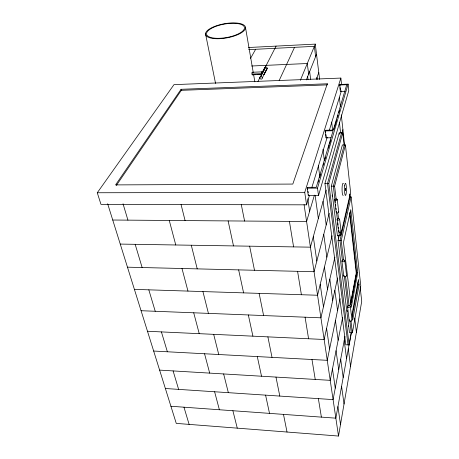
<?xml version="1.0" encoding="UTF-8"?>
<svg xmlns="http://www.w3.org/2000/svg" width="459" height="459" viewBox="0 0 459 459"><rect width="100%" height="100%" fill="white"/><g stroke="black" fill="none" stroke-linecap="round" stroke-linejoin="round"><path stroke-width="0.69" d="M107.658 203.762L176.262 423.387L338.512 436.05L361.721 301.334L360.114 286.668M339.327 235.042L338.042 240.585L349.477 332.666L352.403 332.792L360.774 285.814L351.089 196.922L349.965 196.922L339.987 240.614L342.42 260.454M351.296 332.327L335.85 418.166L170.909 406.249M344.066 144.918L342.735 132.817L339.23 132.892L324.943 183.445L345.776 344.784L349.156 344.95L351.433 332.293M359.058 284.89L352.736 319.762L352.07 314.197L358.456 279.451L359.058 284.89L357.991 284.855L352.254 316.234M344.99 336.39L333.091 399.605L165.36 388.503M357.722 272.784L351.255 307.369L343.481 242.444L350.751 209.62L357.722 272.784L356.643 272.761L350.642 304.569M350.492 303.508L356.253 273.082L349.557 213.137M351.072 302.831L356.683 273.094L349.93 212.437M342.661 317.307L330.222 380.339L159.617 370.109M340.01 298.717L327.244 360.315L153.662 351.043M337.572 277.965L324.146 339.488L147.482 331.26M343.533 259.771L341.209 240.631L351.089 196.922M340.607 235.702L350.578 192.201L345.426 144.912L342.374 144.964L331.289 186.199L337.428 235.662L340.607 235.702L340.176 232.162M334.886 257.212L320.921 317.817L141.068 310.714M332.086 235.731L317.559 295.246L134.401 289.371M329.201 213.332L314.059 271.717L127.464 267.178M336.223 199.625L334.594 186.182L345.426 144.912M344.25 144.935L333.32 186.188L334.967 199.608M262.841 71.575L264.918 67.439L265.767 67.043A1.325 1.17 29.5 0 1 267.236 68.202L266.478 69.407M349.156 344.95L328.81 183.428L342.735 132.817M341.565 132.84L327.519 183.434L348.031 344.893M326.2 190.072L310.404 247.166L120.252 244.079M341.961 133.093L342.907 129.65M331.037 137.752L326.039 137.849L325.184 130.918L333.073 130.74L316.274 187.289L307.473 187.324L307.214 188.15L308.287 195.586L318.512 195.574L348.76 90.635L348.1 84.14L339.769 84.45L340.303 91.467L345.283 91.289M318.512 195.574L317.502 188.115L348.1 84.14M314.415 195.109L306.589 221.525L112.736 220.022M318.213 182.28L318.816 180.255M319.562 177.742L320.623 174.162M323.239 165.32L323.842 163.284M325.052 159.204L325.661 157.139M328.277 148.314L329.327 144.78M329.688 143.558L330.75 139.972M333.802 129.673L334.41 127.613M334.697 126.644L336.682 119.942M337.463 117.315L338.071 115.255M338.862 112.575L339.465 110.55M341.582 84.772L340.865 78.076L173.99 84.64L97.279 192.751L100.974 204.375L306.566 204.834L309.486 195.276M311.776 187.765L327.204 137.258M329.292 130.431L341.381 90.842M308.287 195.586L308.54 194.748M326.039 137.849L326.246 137.189M340.303 91.467L340.469 90.928M325.184 130.918L325.391 130.258L333.268 130.081L346.746 84.72L339.603 84.984M306.566 204.834L304.736 192.355L340.865 78.076M327.33 83.79L292.813 184.07L115.576 184.902L181.076 89.298L327.33 83.79L327.462 84.875M316.303 79.264L318.787 72.631M306.348 79.906L316.532 54.317M300.335 80.365L315.276 44.116L248.514 47.512M279.147 80.56L294.529 47.34M262.353 77.835L267.236 68.202M263.764 74.76L266.765 69.275M264.057 74.622L267.241 68.517M262.777 71.615L264.918 67.439M265.153 67.232L263.007 71.409L263.627 71.22L262.341 71.271L261.745 72.424L261.946 73.647L257.947 81.478M263.041 71.552L276.094 46.112M263.3 71.271L265.44 67.1M260.844 76.659L265.767 67.043M250.534 58.373L255.64 49.291M264.292 74.415L264.533 73.538M116.334 185.476L181.311 90.325L181.076 89.298M248.658 49.641L314.358 46.342L315.626 56.589M251.658 65.998L307.283 63.514L308.66 74.083M252.043 72.275L262.043 71.851M261.745 72.424L263.036 72.373A1.343 1.182 29.3 0 0 261.946 73.647L251.945 74.065M252.467 74.702L255.319 74.582M257.453 74.496L261.733 74.318M252.284 74.828L261.555 74.444M181.311 90.325L326.745 84.904M324.943 183.445L328.81 183.428M331.289 186.199L334.594 186.182M307.214 188.15L317.502 188.115M97.279 192.751L304.736 192.355M338.042 240.585L341.209 240.631M356.253 273.082L356.683 273.094M252.456 72.218L252.295 72.258A1.348 0.522 -89.3 0 0 252.02 74.065A1.348 0.522 -89.3 0 0 252.714 74.697M123.035 203.79L127.935 220.142M135.175 244.32L142.129 267.534M148.814 289.836L155.234 311.277M161.413 331.909L167.369 351.778M173.1 370.918L178.631 389.381M183.967 407.19L189.119 424.391M169.273 220.463L175.763 244.98M181.988 268.504L187.966 291.086M193.715 312.797L199.24 333.67M204.559 353.763L209.683 373.11M214.617 391.762L219.379 409.749M181.07 204.599L185.086 220.584M191.283 245.232L197.227 268.871M202.93 291.568L208.415 313.377M213.682 334.341L218.754 354.52M223.636 373.947L228.347 392.674M232.885 410.725L237.263 428.149M228.123 220.917L233.499 245.915M238.651 269.881L243.597 292.876M248.342 314.954L252.909 336.172M257.298 356.58L261.521 376.219M265.589 395.136L269.513 413.37M205.506 33.754L215.558 83.452M241.256 204.467L244.59 221.049M249.644 246.179L254.493 270.265M259.14 293.37L263.604 315.557M267.89 336.866L272.009 357.366M275.979 377.086L279.801 396.077M283.484 414.379L287.03 432.034M245.508 27.569A20.288 7.178 -10.2 0 1 215.799 38.711A20.288 7.178 -10.2 0 1 215.208 26.197A20.288 7.178 -10.2 0 1 245.508 27.569L253.27 72.637M253.632 74.748L254.848 81.788M289.422 221.393L293.588 246.89M297.575 271.315L301.402 294.73M305.069 317.192L308.591 338.765M311.977 359.5L315.235 379.438M318.368 398.63L321.386 417.122M304.07 204.599L338.512 436.05M307.794 198.753L309.613 211.318M313.296 236.712L316.825 261.045M320.21 284.391L323.457 306.796M326.579 328.323L329.585 349.024M332.471 368.944L335.254 388.125M337.933 406.605L340.515 424.426M307.473 187.324L307.765 189.349M308.058 191.374L308.253 192.723M315.167 195.614L318.339 218.49M341.582 386.306L344.032 404M324.433 267.104L327.508 289.233M336.063 350.739L338.708 369.759M323.75 234.348L326.848 257.183M329.832 279.147L332.7 300.284M335.466 320.64L338.128 340.262M340.698 359.179L343.177 377.441M307.662 76.59L308.035 79.413M318.311 165.533L319.722 176.17M323.067 201.392L326.188 224.944M334.869 290.369L337.549 310.594M309.647 71.61L310.645 79.298M344.198 340.595L346.551 358.691M322.941 149.41L324.358 160.547M348.318 348.874L350.533 366.282M317.02 77.347L317.278 79.424M335.139 201.025L335.311 202.436M335.569 204.559L335.747 205.976M336.005 208.099L336.177 209.511M336.436 211.633L337.566 220.831M337.824 222.954L338.082 225.076M338.346 227.199L338.518 228.611M338.776 230.734L339.385 235.685M344.33 276.048L348.065 306.52M349.804 320.698L351.278 332.746M334.697 199.86L336.229 212.374M337.113 219.551L338.599 231.657M315.276 44.116L319.63 79.487M341.909 261.056L343.757 276.048M347.52 306.635L349.224 320.468M325.391 130.258L325.643 132.341M325.901 134.418L326.16 136.495M338.071 235.45L338.518 239.053M347.096 310.255L347.274 311.667M337.858 213.068L338.547 218.725M345.598 276.783L349.133 305.855M350.94 320.743L352.403 332.792M344.795 260.637L346.602 275.635M350.292 306.239L351.961 320.078M337.227 199.487L338.736 212.006M339.603 219.184L341.066 231.296M331.656 122.031L332.58 129.834M354.721 317.984L356.402 332.23M339.23 132.892L339.39 134.315M357.768 282.819L357.991 284.855M339.425 122.375L340.612 132.99M339.373 97.36L340.377 106.511M341.295 114.928L344.594 145.033M349.953 193.927L350.337 197.427M349.546 194.748L349.781 196.882M339.769 84.45L339.912 85.747M340.119 87.692L340.331 89.631M264.677 67.995L264.682 68.311M261.946 73.647A1.348 0.356 87.5 0 1 261.946 72.161A1.348 0.356 87.5 0 1 262.313 71.799M351.864 319.837A1.383 0.952 -5.4 0 1 351.336 321.042A1.383 0.952 -5.4 0 1 349.574 320.973A1.383 0.952 -5.4 0 1 349.494 319.745M346.321 275.211A1.44 0.924 -6 0 1 346.149 276.467A1.44 0.924 -6 0 1 344.21 276.588A1.44 0.924 -6 0 1 344.043 275.348M343.246 195.356A6.059 1.004 89.8 0 1 342.058 188.724A6.059 1.004 89.8 0 1 343.407 183.743M338.495 211.674A1.268 0.723 -6.6 0 1 338.323 212.666A1.268 0.723 -6.6 0 1 336.619 212.787A1.268 0.723 -6.6 0 1 336.493 211.817M340.825 230.957A1.245 0.74 -6.4 0 1 340.578 232.013A1.245 0.74 -6.4 0 1 338.84 231.996A1.245 0.74 -6.4 0 1 339.086 230.94M348.415 325.936C348.582 328.076 348.697 323.882 348.415 325.936M332.454 195.563C332.207 197.955 332.121 193.394 332.454 195.563M345.283 188.93C345.489 193.933 345.971 185.878 345.283 188.93M259.84 78.254A1.36 1.188 29.1 0 0 262.118 78.718A1.36 1.188 29.1 0 0 261.188 76.687A1.36 1.188 29.1 0 0 259.84 78.254M216.269 38.292A19.261 6.816 -10.2 0 0 244.492 27.724A19.261 6.816 -10.2 0 0 215.747 26.41A19.261 6.816 -10.2 0 0 216.269 38.292M348.06 307.237A1.4 0.947 -5.6 0 0 350.292 306.486A1.4 0.947 -5.6 0 0 348.37 305.596A1.4 0.947 -5.6 0 0 348.06 307.237M342.466 261.63A1.457 0.912 -6.2 0 0 344.795 260.878A1.457 0.912 -6.2 0 0 342.804 260.041A1.457 0.912 -6.2 0 0 342.466 261.63M344.646 185.826A6.065 0.987 89.8 0 0 345.386 195.402A6.065 0.987 89.8 0 0 346.35 186.876A6.065 0.987 89.8 0 0 344.646 185.826M335.173 200.302A1.279 0.711 -6.7 0 0 337.222 199.676A1.279 0.711 -6.7 0 0 335.489 199.051A1.279 0.711 -6.7 0 0 335.173 200.302M337.583 220.004A1.262 0.729 -6.6 0 0 339.603 219.379A1.262 0.729 -6.6 0 0 337.887 218.725A1.262 0.729 -6.6 0 0 337.583 220.004"/></g></svg>
